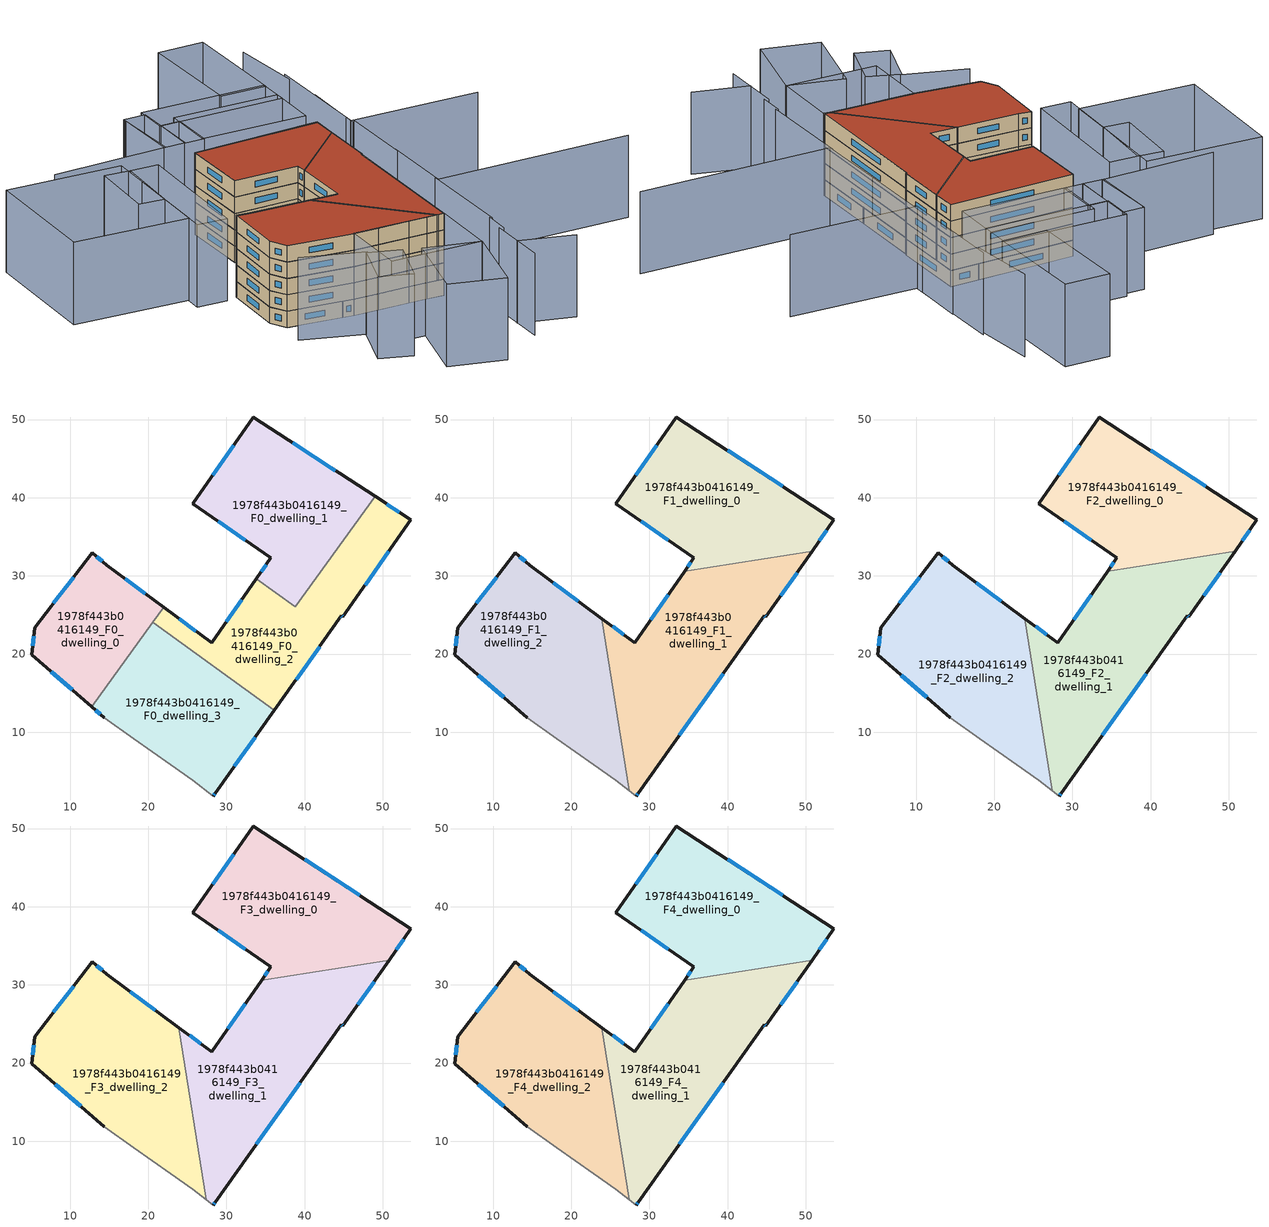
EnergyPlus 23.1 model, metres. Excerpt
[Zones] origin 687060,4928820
1978f443b0416149_F0_dwelling_0
 floor ground (EU_floor_Construction): 12.75,13.27 21.96,25.99 14.71,31.35 12.84,32.97 5.48,23.37 5.08,19.94 z0
 wall outside (EU_wall_Construction): 12.75,13.27 5.08,19.94 5.48,23.37 12.84,32.97 14.71,31.35 21.96,25.99 z0:3
 wall to 1978f443b0416149_F0_dwelling_3 (EU_wall_Construction): 20.55,24.05 12.75,13.27 z0:3
 wall to 1978f443b0416149_F0_dwelling_2 (EU_wall_Construction): 21.96,25.99 20.55,24.05 z0:3
 window (EU_Window_Construction): 13.44,32.44 14.1,31.88 / 17.06,29.61 19.6,27.73 / 10.25,15.44 7.57,17.77 / 5.21,21.06 5.35,22.26 / 7.87,26.49 10.44,29.85 z0.98:2.02
1978f443b0416149_F0_dwelling_1
 floor ground (EU_floor_Construction): 38.79,26.04 49.01,40.16 33.44,50.32 25.71,39.24 35.68,32.29 33.82,29.64 z0
 wall outside (EU_wall_Construction): 33.82,29.64 35.68,32.29 25.71,39.24 33.44,50.32 49.01,40.16 z0:3
 wall to 1978f443b0416149_F0_dwelling_2 (EU_wall_Construction): 49.01,40.16 38.79,26.04 33.82,29.64 z0:3
 window (EU_Window_Construction): 28.23,42.84 30.92,46.72 / 38.5,47.02 43.95,43.46 / 34.43,30.5 35.07,31.43 / 32.44,34.55 28.95,36.98 z0.98:2.02
1978f443b0416149_F0_dwelling_2
 floor ground (EU_floor_Construction): 44.9,24.75 53.59,37.17 49.01,40.16 38.79,26.04 33.82,29.64 28.1,21.44 21.96,25.99 20.55,24.05 36.1,12.79 44.7,24.88 z0
 wall outside (EU_wall_Construction): 49.01,40.16 53.59,37.17 44.9,24.75 44.7,24.88 36.1,12.79 / 21.96,25.99 28.1,21.44 33.82,29.64 z0:3
 wall to 1978f443b0416149_F0_dwelling_3 (EU_wall_Construction): 36.1,12.79 20.55,24.05 z0:3
 window (EU_Window_Construction): 29.96,24.11 31.96,26.97 / 50.5,39.19 52.1,38.14 / 50.77,33.13 47.72,28.79 / 44.83,24.79 44.77,24.84 / 41.91,20.95 38.9,16.72 / 23.96,24.51 26.11,22.92 z0.98:2.02
1978f443b0416149_F0_dwelling_3
 floor ground (EU_floor_Construction): 28.58,2.23 36.1,12.79 20.55,24.05 12.75,13.27 14.36,11.86 18.17,9.16 22.89,5.82 25.67,3.84 28.31,1.85 z0
 wall outside (EU_wall_Construction): 36.1,12.79 28.58,2.23 28.31,1.85 / 14.36,11.86 12.75,13.27 z0:3
 wall adiabatic (EU_wall_Construction): 28.31,1.85 25.67,3.84 22.89,5.82 18.17,9.16 14.36,11.86 z0:3
 window (EU_Window_Construction): 33.65,9.36 31.03,5.66 / 28.49,2.11 28.4,1.98 / 13.84,12.32 13.27,12.81 z0.98:2.02
1978f443b0416149_F1_dwelling_0
 floor to 1978f443b0416149_F0_dwelling_1 (EU_floor_Construction): 43.06,31.95 49.01,40.16 33.44,50.32 25.71,39.24 35.68,32.29 34.49,30.59 z3
 floor to 1978f443b0416149_F0_dwelling_2 (EU_floor_Construction): 50.79,33.17 53.59,37.17 49.01,40.16 43.06,31.95 z3
 wall outside (EU_wall_Construction): 34.49,30.59 35.68,32.29 25.71,39.24 33.44,50.32 53.59,37.17 50.79,33.17 z3:6
 wall to 1978f443b0416149_F1_dwelling_1 (EU_wall_Construction): 50.79,33.17 34.49,30.59 z3:6
 window (EU_Window_Construction): 39.99,46.04 47.04,41.45 / 52.68,35.87 51.7,34.47 / 34.88,31.15 35.29,31.74 / 32.44,34.55 28.95,36.98 / 28.23,42.84 30.92,46.72 z3.98:5.02
1978f443b0416149_F1_dwelling_1
 floor to 1978f443b0416149_F0_dwelling_2 (EU_floor_Construction): 44.9,24.75 50.79,33.17 43.06,31.95 38.79,26.04 33.82,29.64 28.1,21.44 23.91,24.54 24.43,21.24 36.1,12.79 44.7,24.88 z3
 floor to 1978f443b0416149_F0_dwelling_1 (EU_floor_Construction): 38.79,26.04 43.06,31.95 34.49,30.59 33.82,29.64 z3
 floor to 1978f443b0416149_F0_dwelling_3 (EU_floor_Construction): 28.58,2.23 36.1,12.79 24.43,21.24 27.39,2.54 28.31,1.85 z3
 wall outside (EU_wall_Construction): 50.79,33.17 44.9,24.75 44.7,24.88 28.58,2.23 28.31,1.85 / 23.91,24.54 28.1,21.44 34.49,30.59 z3:6
 wall adiabatic (EU_wall_Construction): 28.31,1.85 27.39,2.54 z3:6
 wall to 1978f443b0416149_F1_dwelling_2 (EU_wall_Construction): 27.39,2.54 23.91,24.54 z3:6
 window (EU_Window_Construction): 48.88,30.43 46.81,27.49 / 44.83,24.79 44.77,24.84 / 39.46,17.52 33.83,9.6 / 28.49,2.11 28.4,1.98 / 25.28,23.53 26.74,22.45 / 30.18,24.42 32.41,27.62 z3.98:5.02
1978f443b0416149_F1_dwelling_2
 floor to 1978f443b0416149_F0_dwelling_0 (EU_floor_Construction): 12.75,13.27 21.96,25.99 14.71,31.35 12.84,32.97 5.48,23.37 5.08,19.94 z3
 floor to 1978f443b0416149_F0_dwelling_3 (EU_floor_Construction): 27.39,2.54 24.43,21.24 20.55,24.05 12.75,13.27 14.36,11.86 18.17,9.16 22.89,5.82 25.67,3.84 z3
 floor to 1978f443b0416149_F0_dwelling_2 (EU_floor_Construction): 24.43,21.24 23.91,24.54 21.96,25.99 20.55,24.05 z3
 wall outside (EU_wall_Construction): 14.36,11.86 5.08,19.94 5.48,23.37 12.84,32.97 14.71,31.35 23.91,24.54 z3:6
 wall adiabatic (EU_wall_Construction): 27.39,2.54 25.67,3.84 22.89,5.82 18.17,9.16 14.36,11.86 z3:6
 window (EU_Window_Construction): 5.21,21.06 5.35,22.26 / 7.87,26.49 10.44,29.85 / 13.44,32.44 14.1,31.88 / 17.7,29.14 20.92,26.76 / 11.34,14.49 8.1,17.31 z3.98:5.02
1978f443b0416149_F2_dwelling_0
 floor to 1978f443b0416149_F1_dwelling_0 (EU_floor_Construction): 50.79,33.17 53.59,37.17 33.44,50.32 25.71,39.24 35.68,32.29 34.49,30.59 z6
 wall outside (EU_wall_Construction): 34.49,30.59 35.68,32.29 25.71,39.24 33.44,50.32 53.59,37.17 50.79,33.17 z6:9
 wall to 1978f443b0416149_F2_dwelling_1 (EU_wall_Construction): 50.79,33.17 34.49,30.59 z6:9
 window (EU_Window_Construction): 39.99,46.04 47.04,41.45 / 52.68,35.87 51.7,34.47 / 34.88,31.15 35.29,31.74 / 32.44,34.55 28.95,36.98 / 28.23,42.84 30.92,46.72 z6.98:8.02
1978f443b0416149_F2_dwelling_1
 floor to 1978f443b0416149_F1_dwelling_1 (EU_floor_Construction): 28.58,2.23 44.7,24.88 44.9,24.75 50.79,33.17 34.49,30.59 28.1,21.44 23.91,24.54 27.39,2.54 28.31,1.85 z6
 wall outside (EU_wall_Construction): 50.79,33.17 44.9,24.75 44.7,24.88 28.58,2.23 28.31,1.85 / 23.91,24.54 28.1,21.44 34.49,30.59 z6:9
 wall adiabatic (EU_wall_Construction): 28.31,1.85 27.39,2.54 z6:9
 wall to 1978f443b0416149_F2_dwelling_2 (EU_wall_Construction): 27.39,2.54 23.91,24.54 z6:9
 window (EU_Window_Construction): 48.88,30.43 46.81,27.49 / 44.83,24.79 44.77,24.84 / 39.46,17.52 33.83,9.6 / 28.49,2.11 28.4,1.98 / 25.28,23.53 26.74,22.45 / 30.18,24.42 32.41,27.62 z6.98:8.02
1978f443b0416149_F2_dwelling_2
 floor to 1978f443b0416149_F1_dwelling_2 (EU_floor_Construction): 27.39,2.54 23.91,24.54 14.71,31.35 12.84,32.97 5.48,23.37 5.08,19.94 14.36,11.86 18.17,9.16 22.89,5.82 25.67,3.84 z6
 wall outside (EU_wall_Construction): 14.36,11.86 5.08,19.94 5.48,23.37 12.84,32.97 14.71,31.35 23.91,24.54 z6:9
 wall adiabatic (EU_wall_Construction): 27.39,2.54 25.67,3.84 22.89,5.82 18.17,9.16 14.36,11.86 z6:9
 window (EU_Window_Construction): 5.21,21.06 5.35,22.26 / 7.87,26.49 10.44,29.85 / 13.44,32.44 14.1,31.88 / 17.7,29.14 20.92,26.76 / 11.34,14.49 8.1,17.31 z6.98:8.02
1978f443b0416149_F3_dwelling_0
 floor to 1978f443b0416149_F2_dwelling_0 (EU_floor_Construction): 50.79,33.17 53.59,37.17 33.44,50.32 25.71,39.24 35.68,32.29 34.49,30.59 z9
 wall outside (EU_wall_Construction): 34.49,30.59 35.68,32.29 25.71,39.24 33.44,50.32 53.59,37.17 50.79,33.17 z9:12
 wall to 1978f443b0416149_F3_dwelling_1 (EU_wall_Construction): 50.79,33.17 34.49,30.59 z9:12
 window (EU_Window_Construction): 39.99,46.04 47.04,41.45 / 52.68,35.87 51.7,34.47 / 34.88,31.15 35.29,31.74 / 32.44,34.55 28.95,36.98 / 28.23,42.84 30.92,46.72 z9.98:11.02
1978f443b0416149_F3_dwelling_1
 floor to 1978f443b0416149_F2_dwelling_1 (EU_floor_Construction): 28.58,2.23 44.7,24.88 44.9,24.75 50.79,33.17 34.49,30.59 28.1,21.44 23.91,24.54 27.39,2.54 28.31,1.85 z9
 wall outside (EU_wall_Construction): 50.79,33.17 44.9,24.75 44.7,24.88 28.58,2.23 28.31,1.85 / 23.91,24.54 28.1,21.44 34.49,30.59 z9:12
 wall adiabatic (EU_wall_Construction): 28.31,1.85 27.39,2.54 z9:12
 wall to 1978f443b0416149_F3_dwelling_2 (EU_wall_Construction): 27.39,2.54 23.91,24.54 z9:12
 window (EU_Window_Construction): 48.88,30.43 46.81,27.49 / 44.83,24.79 44.77,24.84 / 39.46,17.52 33.83,9.6 / 28.49,2.11 28.4,1.98 / 25.28,23.53 26.74,22.45 / 30.18,24.42 32.41,27.62 z9.98:11.02
1978f443b0416149_F3_dwelling_2
 floor to 1978f443b0416149_F2_dwelling_2 (EU_floor_Construction): 27.39,2.54 23.91,24.54 14.71,31.35 12.84,32.97 5.48,23.37 5.08,19.94 14.36,11.86 18.17,9.16 22.89,5.82 25.67,3.84 z9
 wall outside (EU_wall_Construction): 14.36,11.86 5.08,19.94 5.48,23.37 12.84,32.97 14.71,31.35 23.91,24.54 z9:12
 wall adiabatic (EU_wall_Construction): 27.39,2.54 25.67,3.84 22.89,5.82 18.17,9.16 14.36,11.86 z9:12
 window (EU_Window_Construction): 5.21,21.06 5.35,22.26 / 7.87,26.49 10.44,29.85 / 13.44,32.44 14.1,31.88 / 17.7,29.14 20.92,26.76 / 11.34,14.49 8.1,17.31 z9.98:11.02
1978f443b0416149_F4_dwelling_0
 floor to 1978f443b0416149_F3_dwelling_0 (EU_floor_Construction): 50.79,33.17 53.59,37.17 33.44,50.32 25.71,39.24 35.68,32.29 34.49,30.59 z12
 wall outside (EU_wall_Construction): 34.49,30.59 35.68,32.29 25.71,39.24 33.44,50.32 53.59,37.17 50.79,33.17 z12:15
 wall to 1978f443b0416149_F4_dwelling_1 (EU_wall_Construction): 50.79,33.17 34.49,30.59 z12:15
 window (EU_Window_Construction): 39.99,46.04 47.04,41.45 / 52.68,35.87 51.7,34.47 / 34.88,31.15 35.29,31.74 / 32.44,34.55 28.95,36.98 / 28.23,42.84 30.92,46.72 z12.98:14.02
 roof outside (EU_roof_Construction): 53.59,37.17 50.79,33.17 34.49,30.59 35.68,32.29 25.71,39.24 33.44,50.32 z15
1978f443b0416149_F4_dwelling_1
 floor to 1978f443b0416149_F3_dwelling_1 (EU_floor_Construction): 28.58,2.23 44.7,24.88 44.9,24.75 50.79,33.17 34.49,30.59 28.1,21.44 23.91,24.54 27.39,2.54 28.31,1.85 z12
 wall outside (EU_wall_Construction): 50.79,33.17 44.9,24.75 44.7,24.88 28.58,2.23 28.31,1.85 / 23.91,24.54 28.1,21.44 34.49,30.59 z12:15
 wall adiabatic (EU_wall_Construction): 28.31,1.85 27.39,2.54 z12:15
 wall to 1978f443b0416149_F4_dwelling_2 (EU_wall_Construction): 27.39,2.54 23.91,24.54 z12:15
 window (EU_Window_Construction): 48.88,30.43 46.81,27.49 / 44.83,24.79 44.77,24.84 / 39.46,17.52 33.83,9.6 / 28.49,2.11 28.4,1.98 / 25.28,23.53 26.74,22.45 / 30.18,24.42 32.41,27.62 z12.98:14.02
 roof outside (EU_roof_Construction): 50.79,33.17 44.9,24.75 44.7,24.88 28.58,2.23 28.31,1.85 27.39,2.54 23.91,24.54 28.1,21.44 34.49,30.59 z15
1978f443b0416149_F4_dwelling_2
 floor to 1978f443b0416149_F3_dwelling_2 (EU_floor_Construction): 27.39,2.54 23.91,24.54 14.71,31.35 12.84,32.97 5.48,23.37 5.08,19.94 14.36,11.86 18.17,9.16 22.89,5.82 25.67,3.84 z12
 wall outside (EU_wall_Construction): 14.36,11.86 5.08,19.94 5.48,23.37 12.84,32.97 14.71,31.35 23.91,24.54 z12:15
 wall adiabatic (EU_wall_Construction): 27.39,2.54 25.67,3.84 22.89,5.82 18.17,9.16 14.36,11.86 z12:15
 window (EU_Window_Construction): 5.21,21.06 5.35,22.26 / 7.87,26.49 10.44,29.85 / 13.44,32.44 14.1,31.88 / 17.7,29.14 20.92,26.76 / 11.34,14.49 8.1,17.31 z12.98:14.02
 roof outside (EU_roof_Construction): 23.91,24.54 27.39,2.54 25.67,3.84 22.89,5.82 18.17,9.16 14.36,11.86 5.08,19.94 5.48,23.37 12.84,32.97 14.71,31.35 z15
shading: 23.22,-14.06 29.81,-21.89 / 19.78,-18.84 26.89,-8.97 / 27.28,-9.67 30.04,-5.78 / 30.11,-6.19 41.1,9.48 / 1.27,16.08 8.42,6.73 / 70.75,-12.17 40.72,8.77 / 40.72,8.77 48.86,20.44 / 48.55,20.01 56.91,31.98 / 76.14,18.06 56.48,32.29 / 56.48,32.29 63.73,42.29 / 56.21,31.84 69.22,50.51 / 67.63,48.9 74.44,60.58 / 40.46,66.37 33.43,55.66 / 33.43,55.66 15.23,67.62 / 13.7,-0.84 20.6,-8.81 / 20.6,-8.81 8.78,-19.03 / 8.78,-19.03 1.89,-11.06 / 1.89,-11.06 13.7,-0.84 / 3.64,-4.22 -0.06,0.83 / -0.06,0.83 8,6.73 / 8,6.73 11.69,1.68 / 11.69,1.68 3.64,-4.22 / 6.7,1.41 14.49,12.04 / 14.49,12.04 28.34,1.88 / 28.34,1.88 20.54,-8.75 / 20.54,-8.75 6.7,1.41 / 26.28,53.65 10.98,33.71 / 10.98,33.71 6.49,37.15 / 6.49,37.15 21.79,57.09 / 21.79,57.09 26.28,53.65 / 55.12,39.93 39.07,51.51 / 39.07,51.51 44.9,59.58 / 44.9,59.58 60.94,48.01 / 60.94,48.01 55.12,39.93 / 13.77,46.57 10,49.63 / 10,49.63 18.33,59.9 / 18.33,59.9 22.1,56.84 / 22.1,56.84 13.77,46.57 / 36.31,53.44 41.14,60.19 / 41.14,60.19 44.15,58.04 / 44.15,58.04 39.31,51.29 / 39.31,51.29 36.31,53.44 / -8.83,52.81 5.92,72.22 / 5.92,72.22 23.25,59.05 / 23.25,59.05 8.5,39.64 / 8.5,39.64 -8.83,52.81 / 63.64,51.76 59.92,46.58 / 59.92,46.58 40.92,60.22 / 40.92,60.22 44.64,65.41 / 44.64,65.41 63.64,51.76 / 33.05,55.75 40.76,66.8 / 40.76,66.8 44.12,64.46 / 44.12,64.46 36.4,53.4 / 36.4,53.4 33.05,55.75 / 56.35,56.11 68.22,73.32 / 68.22,73.32 75.31,68.43 / 75.31,68.43 63.45,51.22 / 63.45,51.22 56.35,56.11 z0:15
[Building]
EU S2 Campaign: North Axis=0; Terrain=City; Solar Distribution=FullExterior
[Site:Location]
Bologna: Latitude=44.5; Longitude=11.25; Time Zone=1; Elevation=37
[SizingPeriod:WeatherFileDays]
AnnualSizingPeriod: Begin Month=1; Begin Day of Month=1; End Month=12; End Day of Month=31; Day of Week for Start Day=Monday; Use Weather File Daylight Saving Period=No; Use Weather File Rain and Snow Indicators=No
[MATERIAL]
EU_InternalMass_Material: Roughness=MediumRough; Thickness=0.1; Conductivity=1; Density=1800; Specific Heat=900; Thermal Absorptance=0.9; Solar Absorptance=0.7; Visible Absorptance=0.7
[MATERIAL:NOMASS] Roughness=MediumRough; Thermal Absorptance=0.9; Solar Absorptance=0.7; Visible Absorptance=0.7
Name | Thermal Resistance
EU_wall_NoMass | 0.905828
EU_roof_NoMass | 0.37593
EU_floor_NoMass | 0.67114
[WINDOWMATERIAL:SIMPLEGLAZINGSYSTEM]
EU_Window_SimpleGlazing: UFactor=4.52486; Solar Heat Gain Coefficient=0.85; Visible Transmittance=0.85
[CONSTRUCTION]
EU_wall_Construction: EU_wall_NoMass
EU_roof_Construction: EU_roof_NoMass
EU_floor_Construction: EU_floor_NoMass
EU_InternalMass_Construction: EU_InternalMass_Material
EU_Window_Construction: EU_Window_SimpleGlazing
[ZONE] Type=1; Multiplier=1; Ceiling Height=autocalculate; Floor Area=autocalculate; Part of Total Floor Area=Yes
Name | Volume
1978f443b0416149_F0_dwelling_0 | 527.665
1978f443b0416149_F1_dwelling_0; 1978f443b0416149_F2_dwelling_0; 1978f443b0416149_F3_dwelling_0; 1978f443b0416149_F4_dwelling_0 | 870.974
1978f443b0416149_F0_dwelling_1 | 824.555
1978f443b0416149_F1_dwelling_1; 1978f443b0416149_F2_dwelling_1; 1978f443b0416149_F3_dwelling_1; 1978f443b0416149_F4_dwelling_1 | 1015.7
1978f443b0416149_F0_dwelling_2 | 775.033
1978f443b0416149_F1_dwelling_2; 1978f443b0416149_F2_dwelling_2; 1978f443b0416149_F3_dwelling_2; 1978f443b0416149_F4_dwelling_2 | 1015.68
1978f443b0416149_F0_dwelling_3 | 775.088
[INTERNALMASS] Construction=EU_InternalMass_Construction
Name | Zone or ZoneList | Surface Area
1978f443b0416149_F0_dwelling_0_EU_InternalMass | 1978f443b0416149_F0_dwelling_0 | 175.888
1978f443b0416149_F0_dwelling_1_EU_InternalMass | 1978f443b0416149_F0_dwelling_1 | 274.852
1978f443b0416149_F0_dwelling_2_EU_InternalMass | 1978f443b0416149_F0_dwelling_2 | 258.344
1978f443b0416149_F0_dwelling_3_EU_InternalMass | 1978f443b0416149_F0_dwelling_3 | 258.362
1978f443b0416149_F1_dwelling_0_EU_InternalMass | 1978f443b0416149_F1_dwelling_0 | 290.324
1978f443b0416149_F1_dwelling_1_EU_InternalMass | 1978f443b0416149_F1_dwelling_1 | 338.563
1978f443b0416149_F1_dwelling_2_EU_InternalMass | 1978f443b0416149_F1_dwelling_2 | 338.559
1978f443b0416149_F2_dwelling_0_EU_InternalMass | 1978f443b0416149_F2_dwelling_0 | 290.324
1978f443b0416149_F2_dwelling_1_EU_InternalMass | 1978f443b0416149_F2_dwelling_1 | 338.563
1978f443b0416149_F2_dwelling_2_EU_InternalMass | 1978f443b0416149_F2_dwelling_2 | 338.559
1978f443b0416149_F3_dwelling_0_EU_InternalMass | 1978f443b0416149_F3_dwelling_0 | 290.324
1978f443b0416149_F3_dwelling_1_EU_InternalMass | 1978f443b0416149_F3_dwelling_1 | 338.563
1978f443b0416149_F3_dwelling_2_EU_InternalMass | 1978f443b0416149_F3_dwelling_2 | 338.559
1978f443b0416149_F4_dwelling_0_EU_InternalMass | 1978f443b0416149_F4_dwelling_0 | 290.324
1978f443b0416149_F4_dwelling_1_EU_InternalMass | 1978f443b0416149_F4_dwelling_1 | 338.563
1978f443b0416149_F4_dwelling_2_EU_InternalMass | 1978f443b0416149_F4_dwelling_2 | 338.559
[OTHEREQUIPMENT] Fuel Type=Electricity; Design Level Calculation Method=Watts/Area; Power per Zone Floor Area=1; Fraction Latent=0; Fraction Radiant=0; Fraction Lost=0; Carbon Dioxide Generation Rate=0; EndUse Subcategory=EU_Step8_InternalGains
Name | Zone or ZoneList or Space or SpaceList | Schedule
EU_Step8_InternalGain_1978f443b0416149_F0_dwelling_0_f000 | 1978f443b0416149_F0_dwelling_0 | EU_Step8_GainSchedule_1978f443b0416149_F0_dwelling_0_f000
EU_Step8_InternalGain_1978f443b0416149_F0_dwelling_1_f000 | 1978f443b0416149_F0_dwelling_1 | EU_Step8_GainSchedule_1978f443b0416149_F0_dwelling_1_f000
EU_Step8_InternalGain_1978f443b0416149_F0_dwelling_2_f000 | 1978f443b0416149_F0_dwelling_2 | EU_Step8_GainSchedule_1978f443b0416149_F0_dwelling_2_f000
EU_Step8_InternalGain_1978f443b0416149_F0_dwelling_3_f000 | 1978f443b0416149_F0_dwelling_3 | EU_Step8_GainSchedule_1978f443b0416149_F0_dwelling_3_f000
EU_Step8_InternalGain_1978f443b0416149_F1_dwelling_0_f000 | 1978f443b0416149_F1_dwelling_0 | EU_Step8_GainSchedule_1978f443b0416149_F1_dwelling_0_f000
EU_Step8_InternalGain_1978f443b0416149_F1_dwelling_1_f000 | 1978f443b0416149_F1_dwelling_1 | EU_Step8_GainSchedule_1978f443b0416149_F1_dwelling_1_f000
EU_Step8_InternalGain_1978f443b0416149_F1_dwelling_2_f000 | 1978f443b0416149_F1_dwelling_2 | EU_Step8_GainSchedule_1978f443b0416149_F1_dwelling_2_f000
EU_Step8_InternalGain_1978f443b0416149_F2_dwelling_0_f000 | 1978f443b0416149_F2_dwelling_0 | EU_Step8_GainSchedule_1978f443b0416149_F2_dwelling_0_f000
EU_Step8_InternalGain_1978f443b0416149_F2_dwelling_1_f000 | 1978f443b0416149_F2_dwelling_1 | EU_Step8_GainSchedule_1978f443b0416149_F2_dwelling_1_f000
EU_Step8_InternalGain_1978f443b0416149_F2_dwelling_2_f000 | 1978f443b0416149_F2_dwelling_2 | EU_Step8_GainSchedule_1978f443b0416149_F2_dwelling_2_f000
EU_Step8_InternalGain_1978f443b0416149_F3_dwelling_0_f000 | 1978f443b0416149_F3_dwelling_0 | EU_Step8_GainSchedule_1978f443b0416149_F3_dwelling_0_f000
EU_Step8_InternalGain_1978f443b0416149_F3_dwelling_1_f000 | 1978f443b0416149_F3_dwelling_1 | EU_Step8_GainSchedule_1978f443b0416149_F3_dwelling_1_f000
EU_Step8_InternalGain_1978f443b0416149_F3_dwelling_2_f000 | 1978f443b0416149_F3_dwelling_2 | EU_Step8_GainSchedule_1978f443b0416149_F3_dwelling_2_f000
EU_Step8_InternalGain_1978f443b0416149_F4_dwelling_0_f000 | 1978f443b0416149_F4_dwelling_0 | EU_Step8_GainSchedule_1978f443b0416149_F4_dwelling_0_f000
EU_Step8_InternalGain_1978f443b0416149_F4_dwelling_1_f000 | 1978f443b0416149_F4_dwelling_1 | EU_Step8_GainSchedule_1978f443b0416149_F4_dwelling_1_f000
EU_Step8_InternalGain_1978f443b0416149_F4_dwelling_2_f000 | 1978f443b0416149_F4_dwelling_2 | EU_Step8_GainSchedule_1978f443b0416149_F4_dwelling_2_f000
[ZONEVENTILATION:DESIGNFLOWRATE] Schedule=EU_AlwaysOn; Design Flow Rate Calculation Method=AirChanges/Hour; Air Changes per Hour=0.73129; Ventilation Type=Natural; Fan Pressure Rise=0; Fan Total Efficiency=1; Constant Term Coefficient=1; Temperature Term Coefficient=0; Velocity Term Coefficient=0; Velocity Squared Term Coefficient=0; Minimum Indoor Temperature=-100; Maximum Indoor Temperature=100; Delta Temperature=-100; Minimum Outdoor Temperature=-100; Maximum Outdoor Temperature=100; Maximum Wind Speed=40
Name | Zone or ZoneList or Space or SpaceList
EU_ConstantAir_1978f443b0416149_F0_dwelling_0 | 1978f443b0416149_F0_dwelling_0
EU_ConstantAir_1978f443b0416149_F0_dwelling_1 | 1978f443b0416149_F0_dwelling_1
EU_ConstantAir_1978f443b0416149_F0_dwelling_2 | 1978f443b0416149_F0_dwelling_2
EU_ConstantAir_1978f443b0416149_F0_dwelling_3 | 1978f443b0416149_F0_dwelling_3
EU_ConstantAir_1978f443b0416149_F1_dwelling_0 | 1978f443b0416149_F1_dwelling_0
EU_ConstantAir_1978f443b0416149_F1_dwelling_1 | 1978f443b0416149_F1_dwelling_1
EU_ConstantAir_1978f443b0416149_F1_dwelling_2 | 1978f443b0416149_F1_dwelling_2
EU_ConstantAir_1978f443b0416149_F2_dwelling_0 | 1978f443b0416149_F2_dwelling_0
EU_ConstantAir_1978f443b0416149_F2_dwelling_1 | 1978f443b0416149_F2_dwelling_1
EU_ConstantAir_1978f443b0416149_F2_dwelling_2 | 1978f443b0416149_F2_dwelling_2
EU_ConstantAir_1978f443b0416149_F3_dwelling_0 | 1978f443b0416149_F3_dwelling_0
EU_ConstantAir_1978f443b0416149_F3_dwelling_1 | 1978f443b0416149_F3_dwelling_1
EU_ConstantAir_1978f443b0416149_F3_dwelling_2 | 1978f443b0416149_F3_dwelling_2
EU_ConstantAir_1978f443b0416149_F4_dwelling_0 | 1978f443b0416149_F4_dwelling_0
EU_ConstantAir_1978f443b0416149_F4_dwelling_1 | 1978f443b0416149_F4_dwelling_1
EU_ConstantAir_1978f443b0416149_F4_dwelling_2 | 1978f443b0416149_F4_dwelling_2
[HVACTEMPLATE:THERMOSTAT] Constant Heating Setpoint=20; Constant Cooling Setpoint=50
EU_HeatOnly_1978f443b0416149_F0_dwelling_0; EU_HeatOnly_1978f443b0416149_F0_dwelling_1; EU_HeatOnly_1978f443b0416149_F0_dwelling_2; EU_HeatOnly_1978f443b0416149_F0_dwelling_3; EU_HeatOnly_1978f443b0416149_F1_dwelling_0; EU_HeatOnly_1978f443b0416149_F1_dwelling_1; EU_HeatOnly_1978f443b0416149_F1_dwelling_2; EU_HeatOnly_1978f443b0416149_F2_dwelling_0; EU_HeatOnly_1978f443b0416149_F2_dwelling_1; EU_HeatOnly_1978f443b0416149_F2_dwelling_2; EU_HeatOnly_1978f443b0416149_F3_dwelling_0; EU_HeatOnly_1978f443b0416149_F3_dwelling_1; EU_HeatOnly_1978f443b0416149_F3_dwelling_2; EU_HeatOnly_1978f443b0416149_F4_dwelling_0; EU_HeatOnly_1978f443b0416149_F4_dwelling_1; EU_HeatOnly_1978f443b0416149_F4_dwelling_2
[HVACTEMPLATE:ZONE:IDEALLOADSAIRSYSTEM] System Availability Schedule=EU_AlwaysOn; Maximum Heating Supply Air Temperature=50; Minimum Cooling Supply Air Temperature=13; Maximum Heating Supply Air Humidity Ratio=0.0156; Minimum Cooling Supply Air Humidity Ratio=0.0077; Heating Limit=NoLimit; Cooling Limit=NoLimit; Heating Availability Schedule=EU_AlwaysOn; Cooling Availability Schedule=EU_CoolingOff; Dehumidification Control Type=ConstantSensibleHeatRatio; Cooling Sensible Heat Ratio=0.7; Dehumidification Setpoint=60; Humidification Control Type=None; Humidification Setpoint=30; Outdoor Air Method=None; Outdoor Air Flow Rate per Person=0.00944; Outdoor Air Flow Rate per Zone Floor Area=0; Outdoor Air Flow Rate per Zone=0; Demand Controlled Ventilation Type=None; Outdoor Air Economizer Type=NoEconomizer; Heat Recovery Type=None; Sensible Heat Recovery Effectiveness=0.7; Latent Heat Recovery Effectiveness=0.65
Name | Template Thermostat
1978f443b0416149_F0_dwelling_0 | EU_HeatOnly_1978f443b0416149_F0_dwelling_0
1978f443b0416149_F0_dwelling_1 | EU_HeatOnly_1978f443b0416149_F0_dwelling_1
1978f443b0416149_F0_dwelling_2 | EU_HeatOnly_1978f443b0416149_F0_dwelling_2
1978f443b0416149_F0_dwelling_3 | EU_HeatOnly_1978f443b0416149_F0_dwelling_3
1978f443b0416149_F1_dwelling_0 | EU_HeatOnly_1978f443b0416149_F1_dwelling_0
1978f443b0416149_F1_dwelling_1 | EU_HeatOnly_1978f443b0416149_F1_dwelling_1
1978f443b0416149_F1_dwelling_2 | EU_HeatOnly_1978f443b0416149_F1_dwelling_2
1978f443b0416149_F2_dwelling_0 | EU_HeatOnly_1978f443b0416149_F2_dwelling_0
1978f443b0416149_F2_dwelling_1 | EU_HeatOnly_1978f443b0416149_F2_dwelling_1
1978f443b0416149_F2_dwelling_2 | EU_HeatOnly_1978f443b0416149_F2_dwelling_2
1978f443b0416149_F3_dwelling_0 | EU_HeatOnly_1978f443b0416149_F3_dwelling_0
1978f443b0416149_F3_dwelling_1 | EU_HeatOnly_1978f443b0416149_F3_dwelling_1
1978f443b0416149_F3_dwelling_2 | EU_HeatOnly_1978f443b0416149_F3_dwelling_2
1978f443b0416149_F4_dwelling_0 | EU_HeatOnly_1978f443b0416149_F4_dwelling_0
1978f443b0416149_F4_dwelling_1 | EU_HeatOnly_1978f443b0416149_F4_dwelling_1
1978f443b0416149_F4_dwelling_2 | EU_HeatOnly_1978f443b0416149_F4_dwelling_2
[SIZING:ZONE] Zone Cooling Design Supply Air Temperature Input Method=SupplyAirTemperature; Zone Cooling Design Supply Air Temperature=13; Zone Heating Design Supply Air Temperature Input Method=SupplyAirTemperature; Zone Heating Design Supply Air Temperature=50; Zone Cooling Design Supply Air Humidity Ratio=0.008; Zone Heating Design Supply Air Humidity Ratio=0.008; Cooling Design Air Flow Method=DesignDay; Cooling Design Air Flow Rate=0; Cooling Minimum Air Flow per Zone Floor Area=0.000762; Cooling Minimum Air Flow=0; Cooling Minimum Air Flow Fraction=0.2; Heating Design Air Flow Method=DesignDay; Heating Design Air Flow Rate=0; Heating Maximum Air Flow per Zone Floor Area=0.002032; Heating Maximum Air Flow=0.141576; Heating Maximum Air Flow Fraction=0.3; Account for Dedicated Outdoor Air System=No; Dedicated Outdoor Air System Control Strategy=NeutralSupplyAir; Dedicated Outdoor Air Low Setpoint Temperature for Design=autosize; Dedicated Outdoor Air High Setpoint Temperature for Design=autosize; Zone Load Sizing Method=Sensible Load Only No Latent Load; Zone Latent Cooling Design Supply Air Humidity Ratio Input Method=HumidityRatioDifference; Zone Cooling Design Supply Air Humidity Ratio Difference=0.005; Zone Latent Heating Design Supply Air Humidity Ratio Input Method=HumidityRatioDifference; Zone Humidification Design Supply Air Humidity Ratio Difference=0.005
1978f443b0416149_F0_dwelling_0; 1978f443b0416149_F0_dwelling_1; 1978f443b0416149_F0_dwelling_2; 1978f443b0416149_F0_dwelling_3; 1978f443b0416149_F1_dwelling_0; 1978f443b0416149_F1_dwelling_1; 1978f443b0416149_F1_dwelling_2; 1978f443b0416149_F2_dwelling_0; 1978f443b0416149_F2_dwelling_1; 1978f443b0416149_F2_dwelling_2; 1978f443b0416149_F3_dwelling_0; 1978f443b0416149_F3_dwelling_1; 1978f443b0416149_F3_dwelling_2; 1978f443b0416149_F4_dwelling_0; 1978f443b0416149_F4_dwelling_1; 1978f443b0416149_F4_dwelling_2
[SCHEDULE:CONSTANT]
Name | Hourly Value
EU_AlwaysOn | 1
EU_CoolingOff | 0
[SCHEDULE:FILE] Column Number=1; Rows to Skip at Top=0; Number of Hours of Data=8760; Column Separator=Comma; Interpolate to Timestep=No; Minutes per Item=60; Adjust Schedule for Daylight Savings=Yes
Name | File
EU_Step8_GainSchedule_1978f443b0416149_F0_dwelling_0_f000 | ../../schedules/1978f443b0416149/1978f443b0416149_F0_dwelling_0_f000_gain.csv
EU_Step8_GainSchedule_1978f443b0416149_F0_dwelling_1_f000 | ../../schedules/1978f443b0416149/1978f443b0416149_F0_dwelling_1_f000_gain.csv
EU_Step8_GainSchedule_1978f443b0416149_F0_dwelling_2_f000 | ../../schedules/1978f443b0416149/1978f443b0416149_F0_dwelling_2_f000_gain.csv
EU_Step8_GainSchedule_1978f443b0416149_F0_dwelling_3_f000 | ../../schedules/1978f443b0416149/1978f443b0416149_F0_dwelling_3_f000_gain.csv
EU_Step8_GainSchedule_1978f443b0416149_F1_dwelling_0_f000 | ../../schedules/1978f443b0416149/1978f443b0416149_F1_dwelling_0_f000_gain.csv
EU_Step8_GainSchedule_1978f443b0416149_F1_dwelling_1_f000 | ../../schedules/1978f443b0416149/1978f443b0416149_F1_dwelling_1_f000_gain.csv
EU_Step8_GainSchedule_1978f443b0416149_F1_dwelling_2_f000 | ../../schedules/1978f443b0416149/1978f443b0416149_F1_dwelling_2_f000_gain.csv
EU_Step8_GainSchedule_1978f443b0416149_F2_dwelling_0_f000 | ../../schedules/1978f443b0416149/1978f443b0416149_F2_dwelling_0_f000_gain.csv
EU_Step8_GainSchedule_1978f443b0416149_F2_dwelling_1_f000 | ../../schedules/1978f443b0416149/1978f443b0416149_F2_dwelling_1_f000_gain.csv
EU_Step8_GainSchedule_1978f443b0416149_F2_dwelling_2_f000 | ../../schedules/1978f443b0416149/1978f443b0416149_F2_dwelling_2_f000_gain.csv
EU_Step8_GainSchedule_1978f443b0416149_F3_dwelling_0_f000 | ../../schedules/1978f443b0416149/1978f443b0416149_F3_dwelling_0_f000_gain.csv
EU_Step8_GainSchedule_1978f443b0416149_F3_dwelling_1_f000 | ../../schedules/1978f443b0416149/1978f443b0416149_F3_dwelling_1_f000_gain.csv
EU_Step8_GainSchedule_1978f443b0416149_F3_dwelling_2_f000 | ../../schedules/1978f443b0416149/1978f443b0416149_F3_dwelling_2_f000_gain.csv
EU_Step8_GainSchedule_1978f443b0416149_F4_dwelling_0_f000 | ../../schedules/1978f443b0416149/1978f443b0416149_F4_dwelling_0_f000_gain.csv
EU_Step8_GainSchedule_1978f443b0416149_F4_dwelling_1_f000 | ../../schedules/1978f443b0416149/1978f443b0416149_F4_dwelling_1_f000_gain.csv
EU_Step8_GainSchedule_1978f443b0416149_F4_dwelling_2_f000 | ../../schedules/1978f443b0416149/1978f443b0416149_F4_dwelling_2_f000_gain.csv
